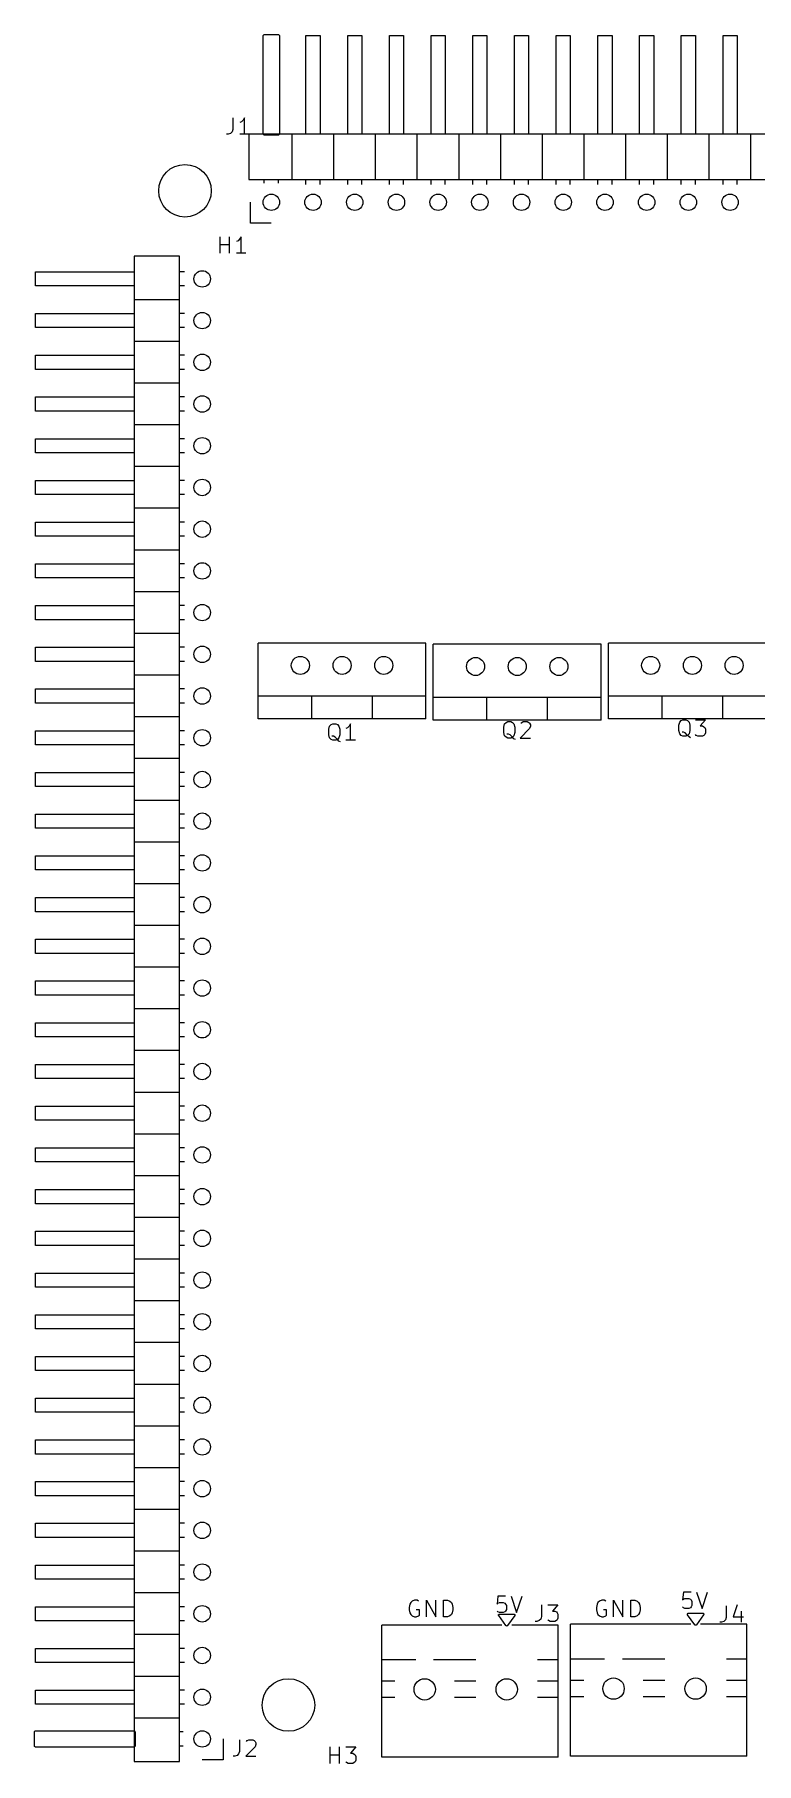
# Model space of a CAD drawing. Extents: x 75 to 181, y -149 to -43.
# Drawn here: x 75 to 119, y -148.6 to -43.3 of the extents above; entities that cross this region are included whole.
import ezdxf

# ---------------------------------------------------------------- set-up
doc = ezdxf.new("R2010")
doc.units = 0
doc.layers.add('BLACK', color=7, linetype='CONTINUOUS')

msp = doc.modelspace()

# ---------------------------------------------------------------- linework, layer by layer
at = {"layer": 'BLACK', "linetype": 'CONTINUOUS'}
for p, q in [((88.97, -43.35), (88.974567, -43.327039)), ((88.97, -49.35), (88.97, -43.35)), ((88.974567, -43.327039), (89.007039, -43.294567)), ((89.007039, -43.294567), (89.03, -43.29)), ((89.03, -43.29), (89.89, -43.29)), ((89.89, -43.29), (89.912961, -43.294567)), ((89.912961, -43.294567), (89.945433, -43.327039)), ((89.945433, -43.327039), (89.95, -43.35)), ((89.95, -43.35), (89.95, -49.35)), ((91.57, -43.35), (92.43, -43.35)), ((91.57, -49.35), (91.57, -43.35)), ((92.43, -43.35), (92.43, -49.35)), ((94.11, -43.35), (94.97, -43.35)), ((94.11, -49.35), (94.11, -43.35)), ((94.97, -43.35), (94.97, -49.35)), ((96.65, -43.35), (97.51, -43.35)), ((96.65, -49.35), (96.65, -43.35)), ((97.51, -43.35), (97.51, -49.35)), ((99.19, -43.35), (100.05, -43.35)), ((99.19, -49.35), (99.19, -43.35)), ((100.05, -43.35), (100.05, -49.35)), ((101.73, -43.35), (102.59, -43.35)), ((101.73, -49.35), (101.73, -43.35)), ((102.59, -43.35), (102.59, -49.35)), ((104.27, -43.35), (105.13, -43.35)), ((104.27, -49.35), (104.27, -43.35)), ((105.13, -43.35), (105.13, -49.35)), ((106.81, -43.35), (107.67, -43.35)), ((106.81, -49.35), (106.81, -43.35)), ((107.67, -43.35), (107.67, -49.35)), ((109.35, -43.35), (110.21, -43.35)), ((109.35, -49.35), (109.35, -43.35)), ((110.21, -43.35), (110.21, -49.35)), ((111.89, -43.35), (112.75, -43.35)), ((111.89, -49.35), (111.89, -43.35)), ((112.75, -43.35), (112.75, -49.35)), ((114.43, -43.35), (115.29, -43.35)), ((114.43, -49.35), (114.43, -43.35)), ((115.29, -43.35), (115.29, -49.35)), ((116.97, -43.35), (117.83, -43.35)), ((116.97, -49.35), (116.97, -43.35)), ((117.83, -43.35), (117.83, -49.35)), ((87.116666, -48.354819), (87.116666, -49.069104)), ((87.830952, -48.354819), (87.735714, -48.497676)), ((87.830952, -49.354819), (87.830952, -48.354819)), ((86.830952, -49.354819), (86.735714, -49.354819)), ((86.973809, -49.3072), (86.830952, -49.354819)), ((87.069047, -49.211961), (86.973809, -49.3072)), ((87.116666, -49.069104), (87.069047, -49.211961)), ((87.640476, -48.592914), (87.545238, -48.640533)), ((88.116666, -49.354819), (87.545238, -49.354819)), ((87.735714, -48.497676), (87.640476, -48.592914)), ((88.08, -49.35), (88.08, -52.11)), ((179.74, -49.35), (88.08, -49.35)), ((88.974567, -49.372961), (88.97, -49.35)), ((89.007039, -49.405433), (88.974567, -49.372961)), ((89.03, -49.41), (89.007039, -49.405433)), ((89.89, -49.41), (89.03, -49.41)), ((89.912961, -49.405433), (89.89, -49.41)), ((89.945433, -49.372961), (89.912961, -49.405433)), ((89.95, -49.35), (89.945433, -49.372961)), ((90.73, -52.11), (90.73, -49.35)), ((93.27, -52.11), (93.27, -49.35)), ((95.81, -52.11), (95.81, -49.35)), ((98.35, -52.11), (98.35, -49.35)), ((100.89, -52.11), (100.89, -49.35)), ((103.43, -52.11), (103.43, -49.35)), ((105.97, -52.11), (105.97, -49.35)), ((108.51, -52.11), (108.51, -49.35)), ((111.05, -52.11), (111.05, -49.35)), ((113.59, -52.11), (113.59, -49.35)), ((116.13, -52.11), (116.13, -49.35)), ((118.67, -52.11), (118.67, -49.35)), ((88.08, -52.11), (179.74, -52.11)), ((89.03, -52.34), (89.03, -52.11)), ((89.89, -52.34), (89.89, -52.11)), ((91.57, -52.422642), (91.57, -52.11)), ((92.43, -52.422642), (92.43, -52.11)), ((94.11, -52.422642), (94.11, -52.11)), ((94.97, -52.422642), (94.97, -52.11)), ((96.65, -52.422642), (96.65, -52.11)), ((97.51, -52.422642), (97.51, -52.11)), ((99.19, -52.422642), (99.19, -52.11)), ((100.05, -52.422642), (100.05, -52.11)), ((101.73, -52.422642), (101.73, -52.11)), ((102.59, -52.422642), (102.59, -52.11)), ((104.27, -52.422642), (104.27, -52.11)), ((105.13, -52.422642), (105.13, -52.11)), ((106.81, -52.422642), (106.81, -52.11)), ((107.67, -52.422642), (107.67, -52.11)), ((109.35, -52.422642), (109.35, -52.11)), ((110.21, -52.422642), (110.21, -52.11)), ((111.89, -52.422642), (111.89, -52.11)), ((112.75, -52.422642), (112.75, -52.11)), ((114.43, -52.422642), (114.43, -52.11)), ((115.29, -52.422642), (115.29, -52.11)), ((116.97, -52.422642), (116.97, -52.11)), ((117.83, -52.422642), (117.83, -52.11)), ((88.19, -54.77), (88.19, -53.5)), ((86.338095, -56.604819), (86.338095, -55.604819)), ((86.909523, -56.604819), (86.909523, -55.604819)), ((87.528571, -55.747676), (87.433333, -55.842914)), ((87.623809, -55.604819), (87.528571, -55.747676)), ((87.623809, -56.604819), (87.623809, -55.604819)), ((89.46, -54.77), (88.19, -54.77)), ((81.1, -56.785), (81.1, -148.445)), ((83.86, -56.785), (81.1, -56.785)), ((83.86, -148.445), (83.86, -56.785)), ((86.338095, -56.081009), (86.909523, -56.081009)), ((87.433333, -55.842914), (87.338095, -55.890533)), ((87.909523, -56.604819), (87.338095, -56.604819)), ((75.1, -57.735), (81.1, -57.735)), ((75.1, -58.595), (75.1, -57.735)), ((84.172642, -57.735), (83.86, -57.735)), ((81.1, -58.595), (75.1, -58.595)), ((84.172642, -58.595), (83.86, -58.595)), ((83.86, -59.435), (81.1, -59.435)), ((75.1, -60.275), (81.1, -60.275)), ((75.1, -61.135), (75.1, -60.275)), ((84.172642, -60.275), (83.86, -60.275)), ((81.1, -61.135), (75.1, -61.135)), ((83.86, -61.975), (81.1, -61.975)), ((84.172642, -61.135), (83.86, -61.135)), ((75.1, -62.815), (81.1, -62.815)), ((75.1, -63.675), (75.1, -62.815)), ((84.172642, -62.815), (83.86, -62.815)), ((81.1, -63.675), (75.1, -63.675)), ((84.172642, -63.675), (83.86, -63.675)), ((83.86, -64.515), (81.1, -64.515)), ((75.1, -65.355), (81.1, -65.355)), ((75.1, -66.215), (75.1, -65.355)), ((81.1, -66.215), (75.1, -66.215)), ((84.172642, -65.355), (83.86, -65.355)), ((84.172642, -66.215), (83.86, -66.215)), ((83.86, -67.055), (81.1, -67.055)), ((75.1, -67.895), (81.1, -67.895)), ((75.1, -68.755), (75.1, -67.895)), ((84.172642, -67.895), (83.86, -67.895)), ((81.1, -68.755), (75.1, -68.755)), ((84.172642, -68.755), (83.86, -68.755)), ((75.1, -70.435), (81.1, -70.435)), ((75.1, -71.295), (75.1, -70.435)), ((83.86, -69.595), (81.1, -69.595)), ((84.172642, -70.435), (83.86, -70.435)), ((81.1, -71.295), (75.1, -71.295)), ((84.172642, -71.295), (83.86, -71.295)), ((83.86, -72.135), (81.1, -72.135)), ((75.1, -72.975), (81.1, -72.975)), ((75.1, -73.835), (75.1, -72.975)), ((84.172642, -72.975), (83.86, -72.975)), ((81.1, -73.835), (75.1, -73.835)), ((83.86, -74.675), (81.1, -74.675)), ((84.172642, -73.835), (83.86, -73.835)), ((75.1, -75.515), (81.1, -75.515)), ((75.1, -76.375), (75.1, -75.515)), ((84.172642, -75.515), (83.86, -75.515)), ((81.1, -76.375), (75.1, -76.375)), ((84.172642, -76.375), (83.86, -76.375)), ((83.86, -77.215), (81.1, -77.215)), ((75.1, -78.055), (81.1, -78.055)), ((75.1, -78.915), (75.1, -78.055)), ((81.1, -78.915), (75.1, -78.915)), ((84.172642, -78.055), (83.86, -78.055)), ((84.172642, -78.915), (83.86, -78.915)), ((83.86, -79.755), (81.1, -79.755)), ((75.1, -80.595), (81.1, -80.595)), ((75.1, -81.455), (75.1, -80.595)), ((84.172642, -80.595), (83.86, -80.595)), ((88.658, -84.96), (88.658, -80.34)), ((98.878, -80.34), (88.658, -80.34)), ((98.878, -84.96), (98.878, -80.34)), ((99.326, -85.026), (99.326, -80.406)), ((109.546, -80.406), (99.326, -80.406)), ((109.546, -85.026), (109.546, -80.406)), ((109.994, -84.96), (109.994, -80.34)), ((120.214, -80.34), (109.994, -80.34)), ((81.1, -81.455), (75.1, -81.455)), ((84.172642, -81.455), (83.86, -81.455)), ((75.1, -83.135), (81.1, -83.135)), ((75.1, -83.995), (75.1, -83.135)), ((83.86, -82.295), (81.1, -82.295)), ((84.172642, -83.135), (83.86, -83.135)), ((81.1, -83.995), (75.1, -83.995)), ((84.172642, -83.995), (83.86, -83.995)), ((98.878, -83.58), (88.658, -83.58)), ((91.918, -84.96), (91.918, -83.58)), ((95.618, -84.96), (95.618, -83.58)), ((109.546, -83.646), (99.326, -83.646)), ((102.586, -85.026), (102.586, -83.646)), ((106.286, -85.026), (106.286, -83.646)), ((120.214, -83.58), (109.994, -83.58)), ((113.254, -84.96), (113.254, -83.58)), ((116.954, -84.96), (116.954, -83.58)), ((83.86, -84.835), (81.1, -84.835)), ((98.878, -84.96), (88.658, -84.96)), ((93.101333, -85.302438), (93.196571, -85.254819)), ((93.196571, -85.254819), (93.387047, -85.254819)), ((93.387047, -85.254819), (93.482285, -85.302438)), ((94.291809, -85.254819), (94.196571, -85.397676)), ((94.291809, -86.254819), (94.291809, -85.254819)), ((109.546, -85.026), (99.326, -85.026)), ((103.616476, -85.454152), (103.664095, -85.263676)), ((103.664095, -85.263676), (103.759333, -85.168438)), ((103.759333, -85.168438), (103.854571, -85.120819)), ((103.854571, -85.120819), (104.045047, -85.120819)), ((104.045047, -85.120819), (104.140285, -85.168438)), ((104.140285, -85.168438), (104.235523, -85.263676)), ((104.235523, -85.263676), (104.283142, -85.454152)), ((104.664095, -85.216057), (104.711714, -85.168438)), ((104.711714, -85.168438), (104.806952, -85.120819)), ((104.806952, -85.120819), (105.045047, -85.120819)), ((105.045047, -85.120819), (105.140285, -85.168438)), ((105.140285, -85.168438), (105.187904, -85.216057)), ((105.187904, -85.216057), (105.235523, -85.311295)), ((120.214, -84.96), (109.994, -84.96)), ((114.284476, -85.338152), (114.332095, -85.147676)), ((114.332095, -85.147676), (114.427333, -85.052438)), ((114.427333, -85.052438), (114.522571, -85.004819)), ((114.522571, -85.004819), (114.713047, -85.004819)), ((114.713047, -85.004819), (114.808285, -85.052438)), ((114.808285, -85.052438), (114.903523, -85.147676)), ((114.903523, -85.147676), (114.951142, -85.338152)), ((115.284476, -85.004819), (115.903523, -85.004819)), ((115.903523, -85.004819), (115.57019, -85.385771)), ((75.1, -85.675), (81.1, -85.675)), ((75.1, -86.535), (75.1, -85.675)), ((84.172642, -85.675), (83.86, -85.675)), ((92.958476, -85.588152), (93.006095, -85.397676)), ((92.958476, -85.921485), (92.958476, -85.588152)), ((93.006095, -86.111961), (92.958476, -85.921485)), ((93.006095, -85.397676), (93.101333, -85.302438)), ((93.101333, -86.2072), (93.006095, -86.111961)), ((93.196571, -86.254819), (93.101333, -86.2072)), ((93.24419, -86.016723), (93.148952, -86.016723)), ((93.387047, -86.254819), (93.196571, -86.254819)), ((93.339428, -86.064342), (93.24419, -86.016723)), ((93.482285, -86.2072), (93.339428, -86.064342)), ((93.482285, -86.2072), (93.387047, -86.254819)), ((93.482285, -85.302438), (93.577523, -85.397676)), ((93.577523, -86.111961), (93.482285, -86.2072)), ((93.577523, -86.302438), (93.482285, -86.2072)), ((93.577523, -85.397676), (93.625142, -85.588152)), ((93.625142, -85.921485), (93.577523, -86.111961)), ((93.672761, -86.350057), (93.577523, -86.302438)), ((93.625142, -85.588152), (93.625142, -85.921485)), ((94.101333, -85.492914), (94.006095, -85.540533)), ((94.577523, -86.254819), (94.006095, -86.254819)), ((94.196571, -85.397676), (94.101333, -85.492914)), ((103.616476, -85.787485), (103.616476, -85.454152)), ((103.664095, -85.977961), (103.616476, -85.787485)), ((103.759333, -86.0732), (103.664095, -85.977961)), ((103.854571, -86.120819), (103.759333, -86.0732)), ((103.90219, -85.882723), (103.806952, -85.882723)), ((104.045047, -86.120819), (103.854571, -86.120819)), ((103.997428, -85.930342), (103.90219, -85.882723)), ((104.140285, -86.0732), (103.997428, -85.930342)), ((104.140285, -86.0732), (104.045047, -86.120819)), ((104.235523, -85.977961), (104.140285, -86.0732)), ((104.235523, -86.168438), (104.140285, -86.0732)), ((104.283142, -85.787485), (104.235523, -85.977961)), ((104.330761, -86.216057), (104.235523, -86.168438)), ((104.283142, -85.454152), (104.283142, -85.787485)), ((105.187904, -85.54939), (104.616476, -86.120819)), ((104.616476, -86.120819), (105.235523, -86.120819)), ((105.235523, -85.406533), (105.187904, -85.54939)), ((105.235523, -85.311295), (105.235523, -85.406533)), ((114.284476, -85.671485), (114.284476, -85.338152)), ((114.332095, -85.861961), (114.284476, -85.671485)), ((114.427333, -85.9572), (114.332095, -85.861961)), ((114.522571, -86.004819), (114.427333, -85.9572)), ((114.57019, -85.766723), (114.474952, -85.766723)), ((114.713047, -86.004819), (114.522571, -86.004819)), ((114.665428, -85.814342), (114.57019, -85.766723)), ((114.808285, -85.9572), (114.665428, -85.814342)), ((114.808285, -85.9572), (114.713047, -86.004819)), ((114.903523, -85.861961), (114.808285, -85.9572)), ((114.903523, -86.052438), (114.808285, -85.9572)), ((114.951142, -85.671485), (114.903523, -85.861961)), ((114.998761, -86.100057), (114.903523, -86.052438)), ((114.951142, -85.338152), (114.951142, -85.671485)), ((115.332095, -85.9572), (115.284476, -85.90958)), ((115.427333, -86.004819), (115.332095, -85.9572)), ((115.713047, -86.004819), (115.427333, -86.004819)), ((115.57019, -85.385771), (115.713047, -85.385771)), ((115.713047, -85.385771), (115.808285, -85.43339)), ((115.808285, -85.9572), (115.713047, -86.004819)), ((115.808285, -85.43339), (115.855904, -85.481009)), ((115.855904, -85.90958), (115.808285, -85.9572)), ((115.855904, -85.481009), (115.903523, -85.576247)), ((115.903523, -85.814342), (115.855904, -85.90958)), ((115.903523, -85.576247), (115.903523, -85.814342)), ((81.1, -86.535), (75.1, -86.535)), ((84.172642, -86.535), (83.86, -86.535)), ((75.1, -88.215), (81.1, -88.215)), ((75.1, -89.075), (75.1, -88.215)), ((83.86, -87.375), (81.1, -87.375)), ((84.172642, -88.215), (83.86, -88.215)), ((81.1, -89.075), (75.1, -89.075)), ((84.172642, -89.075), (83.86, -89.075)), ((83.86, -89.915), (81.1, -89.915)), ((75.1, -90.755), (81.1, -90.755)), ((75.1, -91.615), (75.1, -90.755)), ((84.172642, -90.755), (83.86, -90.755)), ((81.1, -91.615), (75.1, -91.615)), ((83.86, -92.455), (81.1, -92.455)), ((84.172642, -91.615), (83.86, -91.615)), ((75.1, -93.295), (81.1, -93.295)), ((75.1, -94.155), (75.1, -93.295)), ((84.172642, -93.295), (83.86, -93.295)), ((81.1, -94.155), (75.1, -94.155)), ((84.172642, -94.155), (83.86, -94.155)), ((83.86, -94.995), (81.1, -94.995)), ((75.1, -95.835), (81.1, -95.835)), ((75.1, -96.695), (75.1, -95.835)), ((81.1, -96.695), (75.1, -96.695)), ((84.172642, -95.835), (83.86, -95.835)), ((84.172642, -96.695), (83.86, -96.695)), ((83.86, -97.535), (81.1, -97.535)), ((75.1, -98.375), (81.1, -98.375)), ((75.1, -99.235), (75.1, -98.375)), ((84.172642, -98.375), (83.86, -98.375)), ((81.1, -99.235), (75.1, -99.235)), ((84.172642, -99.235), (83.86, -99.235)), ((75.1, -100.915), (81.1, -100.915)), ((75.1, -101.775), (75.1, -100.915)), ((83.86, -100.075), (81.1, -100.075)), ((84.172642, -100.915), (83.86, -100.915)), ((81.1, -101.775), (75.1, -101.775)), ((84.172642, -101.775), (83.86, -101.775)), ((83.86, -102.615), (81.1, -102.615)), ((75.1, -103.455), (81.1, -103.455)), ((75.1, -104.315), (75.1, -103.455)), ((84.172642, -103.455), (83.86, -103.455)), ((81.1, -104.315), (75.1, -104.315)), ((83.86, -105.155), (81.1, -105.155)), ((84.172642, -104.315), (83.86, -104.315)), ((75.1, -105.995), (81.1, -105.995)), ((75.1, -106.855), (75.1, -105.995)), ((84.172642, -105.995), (83.86, -105.995)), ((81.1, -106.855), (75.1, -106.855)), ((84.172642, -106.855), (83.86, -106.855)), ((83.86, -107.695), (81.1, -107.695)), ((75.1, -108.535), (81.1, -108.535)), ((75.1, -109.395), (75.1, -108.535)), ((81.1, -109.395), (75.1, -109.395)), ((84.172642, -108.535), (83.86, -108.535)), ((84.172642, -109.395), (83.86, -109.395)), ((83.86, -110.235), (81.1, -110.235)), ((75.1, -111.075), (81.1, -111.075)), ((75.1, -111.935), (75.1, -111.075)), ((84.172642, -111.075), (83.86, -111.075)), ((81.1, -111.935), (75.1, -111.935)), ((84.172642, -111.935), (83.86, -111.935)), ((75.1, -113.615), (81.1, -113.615)), ((75.1, -114.475), (75.1, -113.615)), ((83.86, -112.775), (81.1, -112.775)), ((84.172642, -113.615), (83.86, -113.615)), ((81.1, -114.475), (75.1, -114.475)), ((84.172642, -114.475), (83.86, -114.475)), ((83.86, -115.315), (81.1, -115.315)), ((75.1, -116.155), (81.1, -116.155)), ((75.1, -117.015), (75.1, -116.155)), ((84.172642, -116.155), (83.86, -116.155)), ((81.1, -117.015), (75.1, -117.015)), ((83.86, -117.855), (81.1, -117.855)), ((84.172642, -117.015), (83.86, -117.015)), ((75.1, -118.695), (81.1, -118.695)), ((75.1, -119.555), (75.1, -118.695)), ((84.172642, -118.695), (83.86, -118.695)), ((81.1, -119.555), (75.1, -119.555)), ((84.172642, -119.555), (83.86, -119.555)), ((83.86, -120.395), (81.1, -120.395)), ((75.1, -121.235), (81.1, -121.235)), ((75.1, -122.095), (75.1, -121.235)), ((81.1, -122.095), (75.1, -122.095)), ((84.172642, -121.235), (83.86, -121.235)), ((84.172642, -122.095), (83.86, -122.095)), ((83.86, -122.935), (81.1, -122.935)), ((75.1, -123.775), (81.1, -123.775)), ((75.1, -124.635), (75.1, -123.775)), ((84.172642, -123.775), (83.86, -123.775)), ((81.1, -124.635), (75.1, -124.635)), ((84.172642, -124.635), (83.86, -124.635)), ((75.1, -126.315), (81.1, -126.315)), ((75.1, -127.175), (75.1, -126.315)), ((83.86, -125.475), (81.1, -125.475)), ((84.172642, -126.315), (83.86, -126.315)), ((81.1, -127.175), (75.1, -127.175)), ((84.172642, -127.175), (83.86, -127.175)), ((83.86, -128.015), (81.1, -128.015)), ((75.1, -128.855), (81.1, -128.855)), ((75.1, -129.715), (75.1, -128.855)), ((84.172642, -128.855), (83.86, -128.855)), ((81.1, -129.715), (75.1, -129.715)), ((84.172642, -129.715), (83.86, -129.715)), ((75.1, -131.395), (81.1, -131.395)), ((75.1, -132.255), (75.1, -131.395)), ((83.86, -130.555), (81.1, -130.555)), ((84.172642, -131.395), (83.86, -131.395)), ((81.1, -132.255), (75.1, -132.255)), ((84.172642, -132.255), (83.86, -132.255)), ((83.86, -133.095), (81.1, -133.095)), ((75.1, -133.935), (81.1, -133.935)), ((75.1, -134.795), (75.1, -133.935)), ((84.172642, -133.935), (83.86, -133.935)), ((81.1, -134.795), (75.1, -134.795)), ((83.86, -135.635), (81.1, -135.635)), ((84.172642, -134.795), (83.86, -134.795)), ((75.1, -136.475), (81.1, -136.475)), ((75.1, -137.335), (75.1, -136.475)), ((84.172642, -136.475), (83.86, -136.475)), ((81.1, -137.335), (75.1, -137.335)), ((84.172642, -137.335), (83.86, -137.335)), ((83.86, -138.175), (81.1, -138.175)), ((97.903884, -138.860514), (97.856265, -139.05099)), ((97.951503, -138.765276), (97.903884, -138.860514)), ((98.046741, -138.670038), (97.951503, -138.765276)), ((98.189598, -138.622419), (98.046741, -138.670038)), ((98.332455, -138.622419), (98.189598, -138.622419)), ((98.427693, -138.670038), (98.332455, -138.622419)), ((98.903884, -139.622419), (98.903884, -138.622419)), ((98.903884, -138.622419), (99.475312, -139.622419)), ((99.475312, -139.622419), (99.475312, -138.622419)), ((99.951503, -139.622419), (99.951503, -138.622419)), ((99.951503, -138.622419), (100.189598, -138.622419)), ((100.189598, -138.622419), (100.332455, -138.670038)), ((100.332455, -138.670038), (100.427693, -138.765276)), ((100.427693, -138.765276), (100.475312, -138.860514)), ((100.475312, -138.860514), (100.522931, -139.05099)), ((103.253884, -138.372419), (103.206265, -138.848609)), ((103.206265, -138.848609), (103.253884, -138.80099)), ((103.730074, -138.372419), (103.253884, -138.372419)), ((103.253884, -138.80099), (103.349122, -138.753371)), ((103.349122, -138.753371), (103.587217, -138.753371)), ((103.587217, -138.753371), (103.682455, -138.80099)), ((103.682455, -138.80099), (103.730074, -138.848609)), ((103.730074, -138.848609), (103.777693, -138.943847)), ((103.777693, -138.943847), (103.777693, -139.181942)), ((104.063408, -138.372419), (104.396741, -139.372419)), ((104.396741, -139.372419), (104.730074, -138.372419)), ((105.916666, -138.904819), (105.916666, -139.619104)), ((106.297619, -138.904819), (106.916666, -138.904819)), ((106.916666, -138.904819), (106.583333, -139.285771)), ((109.303884, -138.860514), (109.256265, -139.05099)), ((109.351503, -138.765276), (109.303884, -138.860514)), ((109.446741, -138.670038), (109.351503, -138.765276)), ((109.589598, -138.622419), (109.446741, -138.670038)), ((109.732455, -138.622419), (109.589598, -138.622419)), ((109.827693, -138.670038), (109.732455, -138.622419)), ((110.303884, -139.622419), (110.303884, -138.622419)), ((110.303884, -138.622419), (110.875312, -139.622419)), ((110.875312, -139.622419), (110.875312, -138.622419)), ((111.351503, -139.622419), (111.351503, -138.622419)), ((111.351503, -138.622419), (111.589598, -138.622419)), ((111.589598, -138.622419), (111.732455, -138.670038)), ((111.732455, -138.670038), (111.827693, -138.765276)), ((111.827693, -138.765276), (111.875312, -138.860514)), ((111.875312, -138.860514), (111.922931, -139.05099)), ((114.553884, -138.122419), (114.506265, -138.598609)), ((114.506265, -138.598609), (114.553884, -138.55099)), ((115.030074, -138.122419), (114.553884, -138.122419)), ((114.553884, -138.55099), (114.649122, -138.503371)), ((114.649122, -138.503371), (114.887217, -138.503371)), ((114.887217, -138.503371), (114.982455, -138.55099)), ((114.982455, -138.55099), (115.030074, -138.598609)), ((115.030074, -138.598609), (115.077693, -138.693847)), ((115.077693, -138.931942), (115.030074, -139.02718)), ((115.077693, -138.693847), (115.077693, -138.931942)), ((115.363408, -138.122419), (115.696741, -139.122419)), ((115.696741, -139.122419), (116.030074, -138.122419)), ((117.833333, -138.9072), (117.595238, -139.621485)), ((75.1, -139.015), (81.1, -139.015)), ((75.1, -139.875), (75.1, -139.015)), ((81.1, -139.875), (75.1, -139.875)), ((84.172642, -139.015), (83.86, -139.015)), ((84.172642, -139.875), (83.86, -139.875)), ((97.856265, -139.05099), (97.856265, -139.193847)), ((97.856265, -139.193847), (97.903884, -139.384323)), ((97.903884, -139.384323), (97.951503, -139.479561)), ((97.951503, -139.479561), (98.046741, -139.5748)), ((98.046741, -139.5748), (98.189598, -139.622419)), ((98.189598, -139.622419), (98.284836, -139.622419)), ((98.475312, -139.193847), (98.284836, -139.193847)), ((98.284836, -139.622419), (98.427693, -139.5748)), ((98.427693, -139.5748), (98.475312, -139.52718)), ((98.475312, -139.52718), (98.475312, -139.193847)), ((100.189598, -139.622419), (99.951503, -139.622419)), ((100.332455, -139.5748), (100.189598, -139.622419)), ((100.427693, -139.479561), (100.332455, -139.5748)), ((100.475312, -139.384323), (100.427693, -139.479561)), ((100.522931, -139.193847), (100.475312, -139.384323)), ((100.522931, -139.05099), (100.522931, -139.193847)), ((103.253884, -139.3248), (103.206265, -139.27718)), ((103.349122, -139.372419), (103.253884, -139.3248)), ((103.30161, -139.533807), (103.304567, -139.515541)), ((103.304567, -139.540279), (103.30161, -139.533807)), ((103.304567, -139.497039), (103.308141, -139.493464)), ((103.304567, -139.515541), (103.304567, -139.497039)), ((103.304567, -139.542961), (103.304567, -139.540279)), ((103.306822, -139.545216), (103.304567, -139.542961)), ((103.311338, -139.5551), (103.306822, -139.545216)), ((103.308141, -139.493464), (103.308949, -139.488474)), ((103.308949, -139.488474), (103.323957, -139.477648)), ((103.751338, -140.1651), (103.311338, -139.5551)), ((103.323957, -139.477648), (103.337039, -139.464567)), ((103.337039, -139.464567), (103.344017, -139.463178)), ((103.344017, -139.463178), (103.346193, -139.46161)), ((103.346193, -139.46161), (103.349342, -139.462119)), ((103.587217, -139.372419), (103.349122, -139.372419)), ((103.349342, -139.462119), (103.36, -139.46)), ((103.36, -139.46), (104.24, -139.46)), ((103.682455, -139.3248), (103.587217, -139.372419)), ((103.730074, -139.27718), (103.682455, -139.3248)), ((103.777693, -139.181942), (103.730074, -139.27718)), ((104.288662, -139.555101), (103.848662, -140.1651)), ((104.24, -139.46), (104.250657, -139.462119)), ((104.250657, -139.462119), (104.253806, -139.46161)), ((104.253806, -139.46161), (104.25598, -139.463178)), ((104.25598, -139.463178), (104.262961, -139.464567)), ((104.262961, -139.464567), (104.276046, -139.477652)), ((104.276046, -139.477652), (104.29105, -139.488475)), ((104.293177, -139.545216), (104.288662, -139.555101)), ((104.29105, -139.488475), (104.291857, -139.493463)), ((104.291857, -139.493463), (104.295433, -139.497039)), ((104.295433, -139.542961), (104.293177, -139.545216)), ((104.295433, -139.497039), (104.295433, -139.515544)), ((104.295433, -139.515544), (104.29839, -139.533807)), ((104.29839, -139.533807), (104.295433, -139.540279)), ((104.295433, -139.540279), (104.295433, -139.542961)), ((105.630952, -139.904819), (105.535714, -139.904819)), ((105.773809, -139.8572), (105.630952, -139.904819)), ((105.869047, -139.761961), (105.773809, -139.8572)), ((105.916666, -139.619104), (105.869047, -139.761961)), ((106.345238, -139.8572), (106.297619, -139.80958)), ((106.440476, -139.904819), (106.345238, -139.8572)), ((106.72619, -139.904819), (106.440476, -139.904819)), ((106.583333, -139.285771), (106.72619, -139.285771)), ((106.72619, -139.285771), (106.821428, -139.33339)), ((106.821428, -139.8572), (106.72619, -139.904819)), ((106.821428, -139.33339), (106.869047, -139.381009)), ((106.869047, -139.80958), (106.821428, -139.8572)), ((106.869047, -139.381009), (106.916666, -139.476247)), ((106.916666, -139.714342), (106.869047, -139.80958)), ((106.916666, -139.476247), (106.916666, -139.714342)), ((109.256265, -139.05099), (109.256265, -139.193847)), ((109.256265, -139.193847), (109.303884, -139.384323)), ((109.303884, -139.384323), (109.351503, -139.479561)), ((109.351503, -139.479561), (109.446741, -139.5748)), ((109.446741, -139.5748), (109.589598, -139.622419)), ((109.589598, -139.622419), (109.684836, -139.622419)), ((109.875312, -139.193847), (109.684836, -139.193847)), ((109.684836, -139.622419), (109.827693, -139.5748)), ((109.827693, -139.5748), (109.875312, -139.52718)), ((109.875312, -139.52718), (109.875312, -139.193847)), ((111.589598, -139.622419), (111.351503, -139.622419)), ((111.732455, -139.5748), (111.589598, -139.622419)), ((111.827693, -139.479561), (111.732455, -139.5748)), ((111.875312, -139.384323), (111.827693, -139.479561)), ((111.922931, -139.193847), (111.875312, -139.384323)), ((111.922931, -139.05099), (111.922931, -139.193847)), ((114.553884, -139.0748), (114.506265, -139.02718)), ((114.649122, -139.122419), (114.553884, -139.0748)), ((114.887217, -139.122419), (114.649122, -139.122419)), ((114.80161, -139.483807), (114.804567, -139.465541)), ((114.804567, -139.490279), (114.80161, -139.483807)), ((114.804567, -139.447039), (114.808141, -139.443464)), ((114.804567, -139.465541), (114.804567, -139.447039)), ((114.804567, -139.492961), (114.804567, -139.490279)), ((114.806822, -139.495216), (114.804567, -139.492961)), ((114.811338, -139.5051), (114.806822, -139.495216)), ((114.808141, -139.443464), (114.808949, -139.438474)), ((114.808949, -139.438474), (114.823957, -139.427648)), ((115.251338, -140.1151), (114.811338, -139.5051)), ((114.823957, -139.427648), (114.837039, -139.414567)), ((114.837039, -139.414567), (114.844017, -139.413178)), ((114.844017, -139.413178), (114.846193, -139.41161)), ((114.846193, -139.41161), (114.849342, -139.412119)), ((114.849342, -139.412119), (114.86, -139.41)), ((114.86, -139.41), (115.74, -139.41)), ((114.982455, -139.0748), (114.887217, -139.122419)), ((115.030074, -139.02718), (114.982455, -139.0748)), ((115.788662, -139.505101), (115.348662, -140.1151)), ((115.74, -139.41), (115.750657, -139.412119)), ((115.750657, -139.412119), (115.753806, -139.41161)), ((115.753806, -139.41161), (115.75598, -139.413178)), ((115.75598, -139.413178), (115.762961, -139.414567)), ((115.762961, -139.414567), (115.776046, -139.427652)), ((115.776046, -139.427652), (115.79105, -139.438475)), ((115.793177, -139.495216), (115.788662, -139.505101)), ((115.79105, -139.438475), (115.791857, -139.443463)), ((115.791857, -139.443463), (115.795433, -139.447039)), ((115.795433, -139.492961), (115.793177, -139.495216)), ((115.795433, -139.447039), (115.795433, -139.465544)), ((115.795433, -139.465544), (115.79839, -139.483807)), ((115.79839, -139.483807), (115.795433, -139.490279)), ((115.795433, -139.490279), (115.795433, -139.492961)), ((116.880952, -139.954819), (116.785714, -139.954819)), ((117.023809, -139.9072), (116.880952, -139.954819)), ((117.119047, -139.811961), (117.023809, -139.9072)), ((117.166666, -139.669104), (117.119047, -139.811961)), ((117.166666, -138.954819), (117.166666, -139.669104)), ((117.595238, -139.621485), (118.214285, -139.621485)), ((118.071428, -139.288152), (118.071428, -139.954819)), ((83.86, -140.715), (81.1, -140.715)), ((96.18, -148.17), (96.18, -140.13)), ((103.5, -140.13), (96.18, -140.13)), ((103.768474, -140.18105), (103.751338, -140.1651)), ((103.7782, -140.182624), (103.768474, -140.18105)), ((103.786193, -140.18839), (103.7782, -140.182624)), ((103.8, -140.186154), (103.786193, -140.18839)), ((103.813806, -140.18839), (103.8, -140.186154)), ((103.821796, -140.182626), (103.813806, -140.18839)), ((103.831526, -140.181051), (103.821796, -140.182626)), ((103.848662, -140.1651), (103.831526, -140.181051)), ((106.92, -140.13), (104.1, -140.13)), ((106.92, -148.17), (106.92, -140.13)), ((107.68, -148.12), (107.68, -140.08)), ((115, -140.08), (107.68, -140.08)), ((115.268474, -140.13105), (115.251338, -140.1151)), ((115.2782, -140.132624), (115.268474, -140.13105)), ((115.286193, -140.13839), (115.2782, -140.132624)), ((115.3, -140.136154), (115.286193, -140.13839)), ((115.313806, -140.13839), (115.3, -140.136154)), ((115.321796, -140.132626), (115.313806, -140.13839)), ((115.331526, -140.131051), (115.321796, -140.132626)), ((115.348662, -140.1151), (115.331526, -140.131051)), ((118.42, -140.08), (115.6, -140.08)), ((118.42, -148.12), (118.42, -140.08)), ((75.1, -141.555), (81.1, -141.555)), ((75.1, -142.415), (75.1, -141.555)), ((84.172642, -141.555), (83.86, -141.555)), ((81.1, -142.415), (75.1, -142.415)), ((84.172642, -142.415), (83.86, -142.415)), ((98.257, -142.25), (96.18, -142.25)), ((101.92, -142.25), (99.343, -142.25)), ((106.92, -142.25), (105.68, -142.25)), ((109.757, -142.2), (107.68, -142.2)), ((113.42, -142.2), (110.843, -142.2)), ((118.42, -142.2), (117.18, -142.2)), ((75.1, -144.095), (81.1, -144.095)), ((75.1, -144.955), (75.1, -144.095)), ((83.86, -143.255), (81.1, -143.255)), ((84.172642, -144.095), (83.86, -144.095)), ((96.988, -143.55), (96.18, -143.55)), ((101.92, -143.55), (100.612, -143.55)), ((106.92, -143.55), (105.68, -143.55)), ((108.488, -143.5), (107.68, -143.5)), ((113.42, -143.5), (112.112, -143.5)), ((118.42, -143.5), (117.18, -143.5)), ((81.1, -144.955), (75.1, -144.955)), ((84.172642, -144.955), (83.86, -144.955)), ((96.988, -144.55), (96.18, -144.55)), ((101.92, -144.55), (100.612, -144.55)), ((106.92, -144.55), (105.68, -144.55)), ((108.488, -144.5), (107.68, -144.5)), ((113.42, -144.5), (112.112, -144.5)), ((118.42, -144.5), (117.18, -144.5)), ((83.86, -145.795), (81.1, -145.795)), ((75.04, -146.635), (75.044567, -146.612039)), ((75.04, -147.495), (75.04, -146.635)), ((75.044567, -146.612039), (75.077039, -146.579567)), ((75.077039, -146.579567), (75.1, -146.575)), ((75.1, -146.575), (81.1, -146.575)), ((81.1, -146.575), (81.122961, -146.579567)), ((81.122961, -146.579567), (81.155433, -146.612039)), ((81.155433, -146.612039), (81.16, -146.635)), ((81.16, -146.635), (81.16, -147.495)), ((84.09, -146.635), (83.86, -146.635)), ((86.52, -147.065), (86.52, -148.335)), ((87.516666, -147.119819), (87.516666, -147.834104)), ((87.945238, -147.215057), (87.992857, -147.167438)), ((87.992857, -147.167438), (88.088095, -147.119819)), ((88.088095, -147.119819), (88.32619, -147.119819)), ((88.32619, -147.119819), (88.421428, -147.167438)), ((88.421428, -147.167438), (88.469047, -147.215057)), ((88.469047, -147.215057), (88.516666, -147.310295)), ((88.516666, -147.310295), (88.516666, -147.405533)), ((75.044567, -147.517961), (75.04, -147.495)), ((75.077039, -147.550433), (75.044567, -147.517961)), ((75.1, -147.555), (75.077039, -147.550433)), ((81.1, -147.555), (75.1, -147.555)), ((81.122961, -147.550433), (81.1, -147.555)), ((81.155433, -147.517961), (81.122961, -147.550433)), ((81.16, -147.495), (81.155433, -147.517961)), ((84.09, -147.495), (83.86, -147.495)), ((86.52, -148.335), (85.25, -148.335)), ((87.230952, -148.119819), (87.135714, -148.119819)), ((87.373809, -148.0722), (87.230952, -148.119819)), ((87.469047, -147.976961), (87.373809, -148.0722)), ((87.516666, -147.834104), (87.469047, -147.976961)), ((88.469047, -147.54839), (87.897619, -148.119819)), ((87.897619, -148.119819), (88.516666, -148.119819)), ((88.516666, -147.405533), (88.469047, -147.54839)), ((93.038095, -148.554819), (93.038095, -147.554819)), ((93.038095, -148.031009), (93.609523, -148.031009)), ((93.609523, -148.554819), (93.609523, -147.554819)), ((93.990476, -147.554819), (94.609523, -147.554819)), ((94.609523, -147.554819), (94.27619, -147.935771)), ((94.27619, -147.935771), (94.419047, -147.935771)), ((94.419047, -147.935771), (94.514285, -147.98339)), ((94.514285, -147.98339), (94.561904, -148.031009)), ((94.561904, -148.031009), (94.609523, -148.126247)), ((94.609523, -148.364342), (94.561904, -148.45958)), ((94.609523, -148.126247), (94.609523, -148.364342)), ((106.92, -148.17), (96.18, -148.17)), ((118.42, -148.12), (107.68, -148.12)), ((81.1, -148.445), (83.86, -148.445)), ((94.038095, -148.5072), (93.990476, -148.45958)), ((94.133333, -148.554819), (94.038095, -148.5072)), ((94.419047, -148.554819), (94.133333, -148.554819)), ((94.514285, -148.5072), (94.419047, -148.554819)), ((94.561904, -148.45958), (94.514285, -148.5072))]:
    msp.add_line(p, q, dxfattribs=at)
at = {"layer": 'BLACK'}
for centre, radius in [((84.2, -52.8), 1.599999), ((89.46, -53.5), 0.5), ((92, -53.5), 0.5), ((94.54, -53.5), 0.5), ((97.08, -53.5), 0.5), ((99.62, -53.5), 0.5), ((102.16, -53.5), 0.5), ((104.7, -53.5), 0.5), ((107.24, -53.5), 0.5), ((109.78, -53.5), 0.5), ((112.32, -53.5), 0.5), ((114.86, -53.5), 0.5), ((117.4, -53.5), 0.5), ((85.25, -58.165), 0.5), ((85.25, -60.705), 0.5), ((85.25, -63.245), 0.5), ((85.25, -65.785), 0.5), ((85.25, -68.325), 0.5), ((85.25, -70.865), 0.5), ((85.25, -73.405), 0.5), ((85.25, -75.945), 0.5), ((85.25, -78.485), 0.5), ((85.25, -81.025), 0.5), ((91.228, -81.7), 0.55), ((93.768, -81.7), 0.55), ((96.308, -81.7), 0.55), ((101.896, -81.766), 0.55), ((104.436, -81.766), 0.55), ((106.976, -81.766), 0.55), ((112.564, -81.7), 0.55), ((115.104, -81.7), 0.55), ((117.644, -81.7), 0.55), ((85.25, -83.565), 0.5), ((85.25, -86.105), 0.5), ((85.25, -88.645), 0.5), ((85.25, -91.185), 0.5), ((85.25, -93.725), 0.5), ((85.25, -96.265), 0.5), ((85.25, -98.805), 0.5), ((85.25, -101.345), 0.5), ((85.25, -103.885), 0.5), ((85.25, -106.425), 0.5), ((85.25, -108.965), 0.5), ((85.25, -111.505), 0.5), ((85.25, -114.045), 0.5), ((85.25, -116.585), 0.5), ((85.25, -119.125), 0.5), ((85.25, -121.665), 0.5), ((85.25, -124.205), 0.5), ((85.25, -126.745), 0.5), ((85.25, -129.285), 0.5), ((85.25, -131.825), 0.5), ((85.25, -134.365), 0.5), ((85.25, -136.905), 0.5), ((85.25, -139.445), 0.5), ((85.25, -141.985), 0.5), ((85.25, -144.525), 0.5), ((90.5, -145), 1.599999), ((98.8, -144.05), 0.65), ((103.8, -144.05), 0.65), ((110.3, -144), 0.65), ((115.3, -144), 0.65), ((85.25, -147.065), 0.5)]:
    msp.add_circle(centre, radius, dxfattribs=at)

doc.saveas('drawing.dxf')
